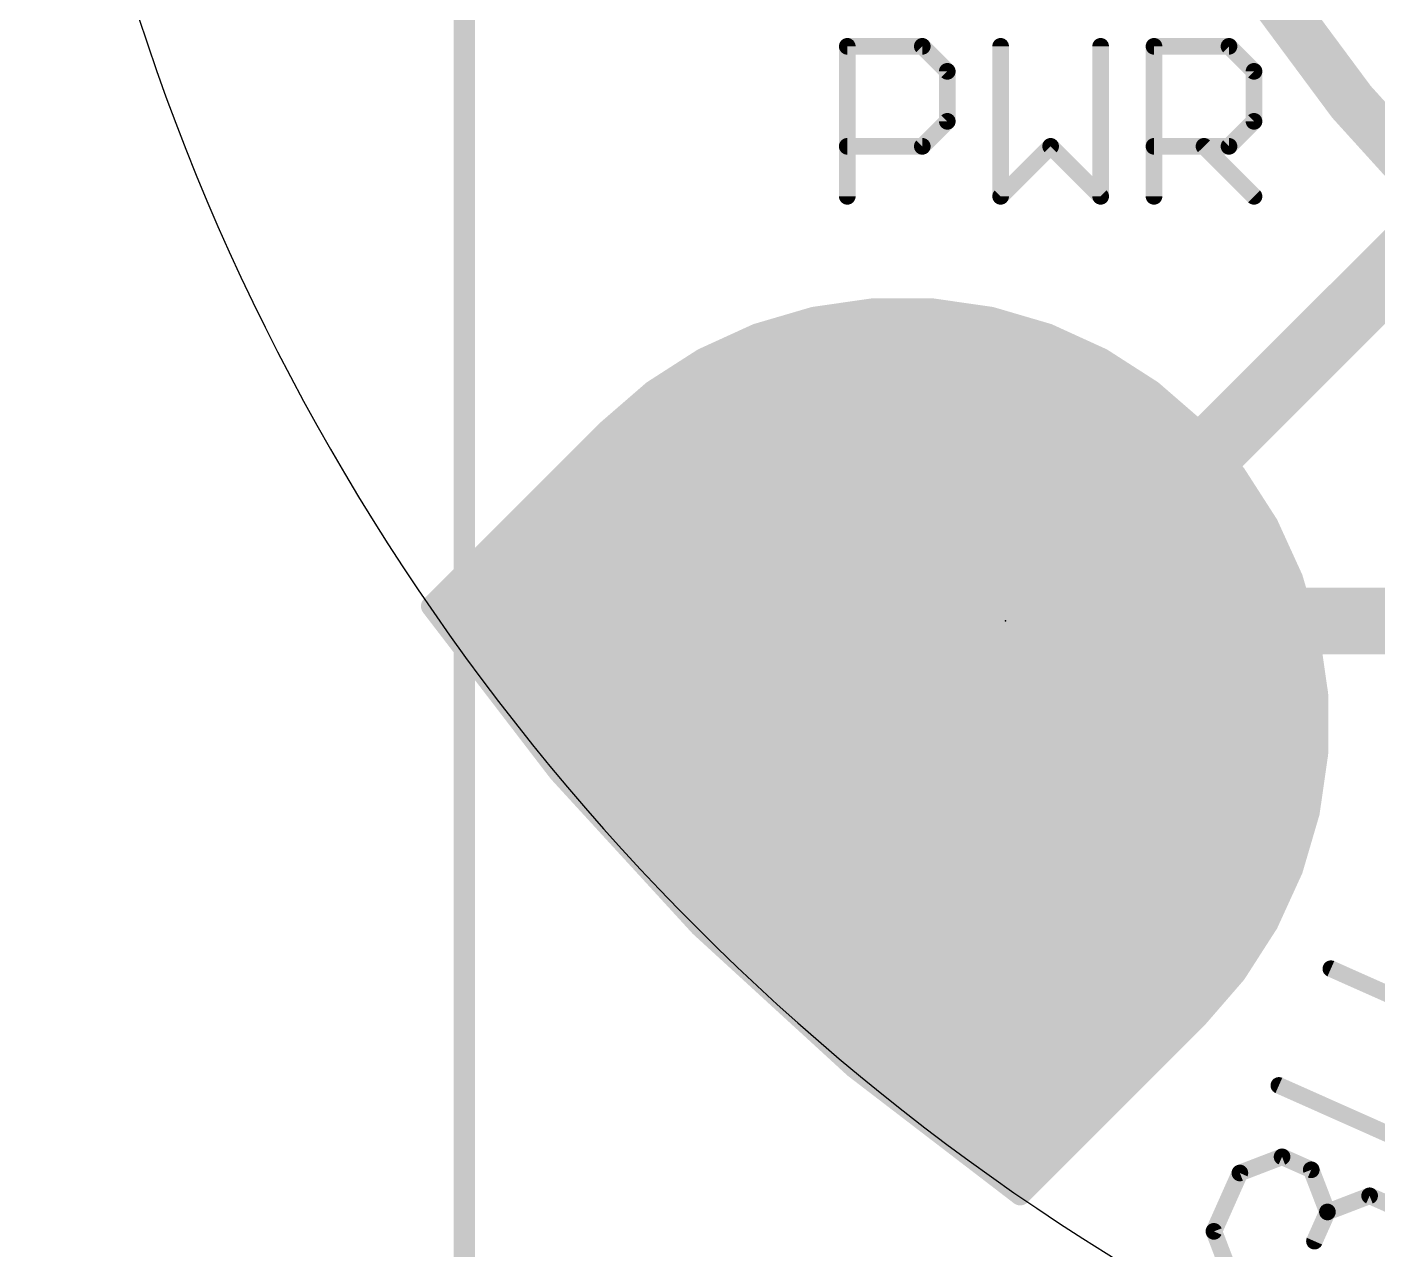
# Model space of a CAD drawing. Extents: x -27.3 to 28.4, y -24.7 to 14.
# Drawn here: x -13.97 to -5.73, y -11.84 to -4.38 of the extents above; entities that cross this region are included whole.
import ezdxf

# ---------------------------------------------------------------- set-up
doc = ezdxf.new("R2010")
doc.units = 0
for name, color, linetype in [('1', 12, 'CONTINUOUS'), ('16', 132, 'CONTINUOUS'), ('17', 110, 'CONTINUOUS'), ('20', 53, 'CONTINUOUS'), ('21', 40, 'CONTINUOUS'), ('23', 53, 'CONTINUOUS'), ('51', 53, 'CONTINUOUS')]:
    doc.layers.add(name, color=color, linetype=linetype)

# ---------------------------------------------------------------- blocks, each defined once
blk = doc.blocks.new('ROUNDP')
at = {"const_width": 0.5}
blk.add_lwpolyline([(0, -0.25, 1), (0, 0.25, 1), (0, -0.25)], format="xyb", dxfattribs=at)

msp = doc.modelspace()

# ---------------------------------------------------------------- linework, layer by layer
at = {"layer": '1'}
for points, const_width in [([(-7.62, 0, 0.4142), (0, -7.62)], 0.3048), ([(-9.1741, -6.1162, 1), (-9.165, -6.1791)], 0.0635), ([(-9.1606, -6.1781, 1), (-9.1785, -6.1172)], 0.0635), ([(-8.8108, -6.0643, 1), (-8.8108, -6.1278)], 0.0635), ([(-8.8063, -6.1275, 1), (-8.8153, -6.0647)], 0.0635), ([(-8.4439, -6.0647, 1), (-8.4529, -6.1275)], 0.0635), ([(-8.4484, -6.1278, 1), (-8.4484, -6.0643)], 0.0635), ([(-8.0808, -6.1172, 1), (-8.0986, -6.1781)], 0.0635), ([(-8.0942, -6.1791, 1), (-8.0852, -6.1162)], 0.0635), ([(-9.4261, -6.1913, 1), (-9.4261, -6.2547)], 0.0635), ([(-7.8331, -6.2547, 1), (-7.8331, -6.1913)], 0.0635), ([(-9.5262, -6.2193, 1), (-9.5083, -6.2802)], 0.0635), ([(-9.5041, -6.2786, 1), (-9.5304, -6.2209)], 0.0635), ([(-7.7288, -6.2209, 1), (-7.7552, -6.2786)], 0.0635), ([(-7.7509, -6.2802, 1), (-7.733, -6.2193)], 0.0635), ([(-9.8601, -6.3714, 1), (-9.8337, -6.4292)], 0.0635), ([(-9.8297, -6.427, 1), (-9.8641, -6.3736)], 0.0635), ([(-9.7367, -6.3183, 1), (-9.7367, -6.3818)], 0.0635), ([(-7.5225, -6.3818, 1), (-7.5225, -6.3183)], 0.0635), ([(-7.3952, -6.3736, 1), (-7.4295, -6.427)], 0.0635), ([(-7.4255, -6.4292, 1), (-7.3991, -6.3714)], 0.0635), ([(-9.9662, -6.4453, 1), (-9.9662, -6.5088)], 0.0635), ([(-7.293, -6.5088, 1), (-7.293, -6.4453)], 0.0635), ([(-10.1607, -6.5723, 1), (-10.1607, -6.6357)], 0.0635), ([(-10.1689, -6.5695, 1), (-10.1346, -6.623)], 0.0635), ([(-10.131, -6.6202, 1), (-10.1726, -6.5722)], 0.0635), ([(-7.0867, -6.5722, 1), (-7.1282, -6.6202)], 0.0635), ([(-7.1246, -6.623, 1), (-7.0903, -6.5695)], 0.0635), ([(-7.0985, -6.6357, 1), (-7.0985, -6.5723)], 0.0635), ([(-10.3073, -6.6993, 1), (-10.3073, -6.7628)], 0.0635), ([(-6.9519, -6.7628, 1), (-6.9519, -6.6993)], 0.0635), ([(-10.4501, -6.8263, 1), (-10.4501, -6.8898)], 0.0635), ([(-10.4465, -6.8096, 1), (-10.4049, -6.8576)], 0.0635), ([(-10.4032, -6.856, 1), (-10.4481, -6.8111)], 0.0635), ([(-6.8096, -6.8128, 1), (-6.8576, -6.8544)], 0.0635), ([(-6.8544, -6.8576, 1), (-6.8128, -6.8096)], 0.0635), ([(-6.8124, -6.8898, 1), (-6.8124, -6.8263)], 0.0635), ([(-10.5771, -6.9533, 1), (-10.5771, -7.0168)], 0.0635), ([(-6.7023, -7.0168, 1), (-6.7023, -6.9533)], 0.0635), ([(-10.7041, -7.0803, 1), (-10.7041, -7.1437)], 0.0635), ([(-6.5695, -7.0903, 1), (-6.623, -7.1246)], 0.0635), ([(-6.6202, -7.1282, 1), (-6.5722, -7.0867)], 0.0635), ([(-6.5933, -7.1437, 1), (-6.5933, -7.0803)], 0.0635), ([(-10.8311, -7.2073, 1), (-10.8311, -7.2708)], 0.0635), ([(-6.5117, -7.2708, 1), (-6.5117, -7.2073)], 0.0635), ([(-10.9581, -7.3343, 1), (-10.9581, -7.3978)], 0.0635), ([(-6.4301, -7.3978, 1), (-6.4301, -7.3343)], 0.0635), ([(-6.3714, -7.3991, 1), (-6.4292, -7.4255)], 0.0635), ([(-6.427, -7.4295, 1), (-6.3736, -7.3952)], 0.0635), ([(-11.0851, -7.4613, 1), (-11.0851, -7.5248)], 0.0635), ([(-6.3635, -7.5248, 1), (-6.3635, -7.4613)], 0.0635), ([(-11.2121, -7.5883, 1), (-11.2121, -7.6517)], 0.0635), ([(-6.3055, -7.6517, 1), (-6.3055, -7.5883)], 0.0635), ([(-11.3391, -7.7153, 1), (-11.3391, -7.7788)], 0.0635), ([(-6.2193, -7.733, 1), (-6.2802, -7.7509)], 0.0635), ([(-6.2786, -7.7552, 1), (-6.2209, -7.7288)], 0.0635), ([(-6.2483, -7.7788, 1), (-6.2483, -7.7153)], 0.0635), ([(-11.4661, -7.8423, 1), (-11.4661, -7.9058)], 0.0635), ([(-7.8578, -7.9292, 1), (-7.7142, -8.0728)], 0.2032), ([(-6.211, -7.9058, 1), (-6.211, -7.8423)], 0.0635), ([(-11.4781, -7.8919, 1), (-11.5285, -7.9305)], 0.0635), ([(-11.5257, -7.8887, 1), (-11.4808, -7.9336)], 0.0635), ([(-8.001, -7.9375, 1), (-8.001, -8.0645)], 0.127), ([(-7.786, -8.0645, 1), (-7.786, -7.9375)], 0.127), ([(-11.4344, -7.9693, 1), (-11.4344, -8.0328)], 0.0635), ([(-6.1737, -8.0328, 1), (-6.1737, -7.9693)], 0.0635), ([(-11.3369, -8.0962, 1), (-11.3369, -8.1598)], 0.0635), ([(-6.1162, -8.0852, 1), (-6.1791, -8.0942)], 0.0635), ([(-6.1781, -8.0986, 1), (-6.1172, -8.0808)], 0.0635), ([(-6.1422, -8.1598, 1), (-6.1422, -8.0962)], 0.0635), ([(-11.2395, -8.2233, 1), (-11.2395, -8.2868)], 0.0635), ([(-6.1239, -8.2868, 1), (-6.1239, -8.2233)], 0.0635), ([(-11.142, -8.3502, 1), (-11.142, -8.4138)], 0.0635), ([(-6.1056, -8.4138, 1), (-6.1056, -8.3502)], 0.0635), ([(-6.0643, -8.4484, 1), (-6.1278, -8.4484)], 0.0635), ([(-11.0446, -8.4772, 1), (-11.0446, -8.5408)], 0.0635), ([(-6.1275, -8.4529, 1), (-6.0647, -8.4439)], 0.0635), ([(-6.0961, -8.5408, 1), (-6.0961, -8.4772)], 0.0635), ([(-10.9471, -8.6043, 1), (-10.9471, -8.6678)], 0.0635), ([(-6.0961, -8.6678, 1), (-6.0961, -8.6043)], 0.0635), ([(-10.8497, -8.7312, 1), (-10.8497, -8.7948)], 0.0635), ([(-6.0961, -8.7948, 1), (-6.0961, -8.7312)], 0.0635), ([(-6.1278, -8.8108, 1), (-6.0643, -8.8108)], 0.0635), ([(-6.0647, -8.8153, 1), (-6.1275, -8.8063)], 0.0635), ([(-10.7522, -8.8582, 1), (-10.7522, -8.9218)], 0.0635), ([(-10.7031, -8.9021, 1), (-10.7499, -8.945)], 0.0635), ([(-10.7517, -8.9429, 1), (-10.7013, -8.9042)], 0.0635), ([(-6.1075, -8.9218, 1), (-6.1075, -8.8582)], 0.0635), ([(-10.6409, -8.9853, 1), (-10.6409, -9.0488)], 0.0635), ([(-6.1257, -9.0488, 1), (-6.1257, -8.9853)], 0.0635), ([(-10.5245, -9.1122, 1), (-10.5245, -9.1758)], 0.0635), ([(-6.1791, -9.165, 1), (-6.1162, -9.1741)], 0.0635), ([(-6.1172, -9.1785, 1), (-6.1781, -9.1606)], 0.0635), ([(-6.144, -9.1758, 1), (-6.144, -9.1122)], 0.0635), ([(-10.4081, -9.2393, 1), (-10.4081, -9.3028)], 0.0635), ([(-6.1775, -9.3028, 1), (-6.1775, -9.2393)], 0.0635), ([(-10.2917, -9.3662, 1), (-10.2917, -9.4298)], 0.0635), ([(-6.2148, -9.4298, 1), (-6.2148, -9.3662)], 0.0635), ([(-10.1754, -9.4932, 1), (-10.1754, -9.5568)], 0.0635), ([(-6.2802, -9.5083, 1), (-6.2193, -9.5262)], 0.0635), ([(-6.2209, -9.5304, 1), (-6.2786, -9.5041)], 0.0635), ([(-6.2533, -9.5568, 1), (-6.2533, -9.4932)], 0.0635), ([(-10.059, -9.6203, 1), (-10.059, -9.6838)], 0.0635), ([(-6.3113, -9.6838, 1), (-6.3113, -9.6203)], 0.0635), ([(-9.9426, -9.7472, 1), (-9.9426, -9.8108)], 0.0635), ([(-6.3693, -9.8108, 1), (-6.3693, -9.7472)], 0.0635), ([(-9.8429, -9.841, 1), (-9.8858, -9.8878)], 0.0635), ([(-6.4292, -9.8337, 1), (-6.3714, -9.8601)], 0.0635), ([(-6.3736, -9.8641, 1), (-6.427, -9.8297)], 0.0635), ([(-9.8878, -9.8858, 1), (-9.841, -9.8429)], 0.0635), ([(-9.819, -9.8742, 1), (-9.819, -9.9378)], 0.0635), ([(-6.4383, -9.9378, 1), (-6.4383, -9.8742)], 0.0635), ([(-9.6804, -10.0013, 1), (-9.6804, -10.0648)], 0.0635), ([(-6.5199, -10.0648, 1), (-6.5199, -10.0013)], 0.0635), ([(-9.5418, -10.1282, 1), (-9.5418, -10.1918)], 0.0635), ([(-6.623, -10.1346, 1), (-6.5695, -10.1689)], 0.0635), ([(-6.5722, -10.1726, 1), (-6.6202, -10.131)], 0.0635), ([(-6.6034, -10.1918, 1), (-6.6034, -10.1282)], 0.0635), ([(-9.4032, -10.2553, 1), (-9.4032, -10.3188)], 0.0635), ([(-6.7134, -10.3188, 1), (-6.7134, -10.2553)], 0.0635), ([(-9.2646, -10.3822, 1), (-9.2646, -10.4458)], 0.0635), ([(-6.8576, -10.4049, 1), (-6.8096, -10.4465)], 0.0635), ([(-6.8111, -10.4481, 1), (-6.856, -10.4032)], 0.0635), ([(-6.8235, -10.4458, 1), (-6.8235, -10.3822)], 0.0635), ([(-9.126, -10.5092, 1), (-9.126, -10.5728)], 0.0635), ([(-6.9489, -10.5728, 1), (-6.9489, -10.5092)], 0.0635), ([(-8.9874, -10.6363, 1), (-8.9874, -10.6998)], 0.0635), ([(-7.0759, -10.6998, 1), (-7.0759, -10.6363)], 0.0635), ([(-8.9042, -10.7013, 1), (-8.9429, -10.7517)], 0.0635), ([(-8.945, -10.7499, 1), (-8.9021, -10.7031)], 0.0635), ([(-8.8343, -10.7632, 1), (-8.8343, -10.8268)], 0.0635), ([(-7.2029, -10.8268, 1), (-7.2029, -10.7632)], 0.0635), ([(-8.6688, -10.8902, 1), (-8.6688, -10.9538)], 0.0635), ([(-7.3299, -10.9538, 1), (-7.3299, -10.8902)], 0.0635), ([(-8.5032, -11.0173, 1), (-8.5032, -11.0808)], 0.0635), ([(-7.4569, -11.0808, 1), (-7.4569, -11.0173)], 0.0635), ([(-8.3377, -11.1442, 1), (-8.3377, -11.2078)], 0.0635), ([(-7.5839, -11.2078, 1), (-7.5839, -11.1442)], 0.0635), ([(-8.1722, -11.2713, 1), (-8.1722, -11.3348)], 0.0635), ([(-7.7109, -11.3348, 1), (-7.7109, -11.2713)], 0.0635), ([(-8.0067, -11.3982, 1), (-8.0067, -11.4618)], 0.0635), ([(-7.8379, -11.4618, 1), (-7.8379, -11.3982)], 0.0635), ([(-7.9336, -11.4808, 1), (-7.8887, -11.5257)], 0.0635), ([(-7.9305, -11.5285, 1), (-7.8919, -11.4781)], 0.0635)]:
    msp.add_lwpolyline(points, format="xyb", dxfattribs=dict(at, const_width=const_width))
for points, const_width in [([(-7.786, -8.001), (-5.08, -5.295)], 0.4064), ([(-9.1695, -6.1477), (-9.5173, -6.2498)], 0.127), ([(-8.8108, -6.0961), (-9.1695, -6.1477)], 0.127), ([(-8.4484, -6.0961), (-8.8108, -6.0961)], 0.127), ([(-8.0897, -6.1477), (-8.4484, -6.0961)], 0.127), ([(-7.742, -6.2498), (-8.0897, -6.1477)], 0.127), ([(-9.4261, -6.223), (-7.8331, -6.223)], 0.127), ([(-9.5173, -6.2498), (-9.8469, -6.4003)], 0.127), ([(-7.4123, -6.4003), (-7.742, -6.2498)], 0.127), ([(-9.8469, -6.4003), (-10.1518, -6.5962)], 0.127), ([(-9.7367, -6.35), (-7.5225, -6.35)], 0.127), ([(-7.1075, -6.5962), (-7.4123, -6.4003)], 0.127), ([(-9.9662, -6.477), (-7.293, -6.477)], 0.127), ([(-10.1518, -6.5962), (-10.4257, -6.8336)], 0.127), ([(-10.1607, -6.604), (-7.0985, -6.604)], 0.127), ([(-6.8336, -6.8336), (-7.1075, -6.5962)], 0.127), ([(-10.3073, -6.731), (-6.9519, -6.731)], 0.127), ([(-10.4257, -6.8336), (-11.5033, -7.9112)], 0.127), ([(-10.4501, -6.858), (-6.8124, -6.858)], 0.127), ([(-6.5962, -7.1075), (-6.8336, -6.8336)], 0.127), ([(-10.5771, -6.985), (-6.7023, -6.985)], 0.127), ([(-10.7041, -7.112), (-6.5933, -7.112)], 0.127), ([(-6.4003, -7.4123), (-6.5962, -7.1075)], 0.127), ([(-10.8311, -7.239), (-6.5117, -7.239)], 0.127), ([(-10.9581, -7.366), (-6.4301, -7.366)], 0.127), ([(-6.2498, -7.742), (-6.4003, -7.4123)], 0.127), ([(-11.0851, -7.493), (-6.3635, -7.493)], 0.127), ([(-11.2121, -7.62), (-6.3055, -7.62)], 0.127), ([(-11.3391, -7.747), (-6.2483, -7.747)], 0.127), ([(-6.1477, -8.0897), (-6.2498, -7.742)], 0.127), ([(-11.4661, -7.874), (-6.211, -7.874)], 0.127), ([(-11.5033, -7.9112), (-10.7265, -8.9236)], 0.127), ([(-8.001, -8.001), (-7.786, -8.001)], 0.254), ([(-11.4344, -8.001), (-6.1737, -8.001)], 0.127), ([(-11.3369, -8.128), (-6.1422, -8.128)], 0.127), ([(-6.0961, -8.4484), (-6.1477, -8.0897)], 0.127), ([(-11.2395, -8.255), (-6.1239, -8.255)], 0.127), ([(-11.142, -8.382), (-6.1056, -8.382)], 0.127), ([(-6.0961, -8.8108), (-6.0961, -8.4484)], 0.127), ([(-11.0446, -8.509), (-6.0961, -8.509)], 0.127), ([(-10.9471, -8.636), (-6.0961, -8.636)], 0.127), ([(-10.8497, -8.763), (-6.0961, -8.763)], 0.127), ([(-6.1477, -9.1695), (-6.0961, -8.8108)], 0.127), ([(-10.7522, -8.89), (-6.1075, -8.89)], 0.127), ([(-10.7265, -8.9236), (-9.8644, -9.8644)], 0.127), ([(-10.6409, -9.017), (-6.1257, -9.017)], 0.127), ([(-10.5245, -9.144), (-6.144, -9.144)], 0.127), ([(-6.2498, -9.5173), (-6.1477, -9.1695)], 0.127), ([(-10.4081, -9.271), (-6.1775, -9.271)], 0.127), ([(-10.2917, -9.398), (-6.2148, -9.398)], 0.127), ([(-10.1754, -9.525), (-6.2533, -9.525)], 0.127), ([(-6.4003, -9.8469), (-6.2498, -9.5173)], 0.127), ([(-10.059, -9.652), (-6.3113, -9.652)], 0.127), ([(-9.9426, -9.779), (-6.3693, -9.779)], 0.127), ([(-9.8644, -9.8644), (-8.9236, -10.7265)], 0.127), ([(-6.5962, -10.1518), (-6.4003, -9.8469)], 0.127), ([(-9.819, -9.906), (-6.4383, -9.906)], 0.127), ([(-9.6804, -10.033), (-6.5199, -10.033)], 0.127), ([(-9.5418, -10.16), (-6.6034, -10.16)], 0.127), ([(-6.8336, -10.4257), (-6.5962, -10.1518)], 0.127), ([(-9.4032, -10.287), (-6.7134, -10.287)], 0.127), ([(-9.2646, -10.414), (-6.8235, -10.414)], 0.127), ([(-7.9112, -11.5033), (-6.8336, -10.4257)], 0.127), ([(-9.126, -10.541), (-6.9489, -10.541)], 0.127), ([(-8.9874, -10.668), (-7.0759, -10.668)], 0.127), ([(-8.9236, -10.7265), (-7.9112, -11.5033)], 0.127), ([(-8.8343, -10.795), (-7.2029, -10.795)], 0.127), ([(-8.6688, -10.922), (-7.3299, -10.922)], 0.127), ([(-8.5032, -11.049), (-7.4569, -11.049)], 0.127), ([(-8.3377, -11.176), (-7.5839, -11.176)], 0.127), ([(-8.1722, -11.303), (-7.7109, -11.303)], 0.127), ([(-8.0067, -11.43), (-7.8379, -11.43)], 0.127)]:
    msp.add_lwpolyline(points, dxfattribs=dict(at, const_width=const_width))
at = {"layer": '16'}
for points, const_width in [([(-7.62, 0, 0.4142), (0, -7.62)], 0.3048), ([(-9.1741, -6.1162, 1), (-9.165, -6.1791)], 0.0635), ([(-9.1606, -6.1781, 1), (-9.1785, -6.1172)], 0.0635), ([(-8.8108, -6.0643, 1), (-8.8108, -6.1278)], 0.0635), ([(-8.8063, -6.1275, 1), (-8.8153, -6.0647)], 0.0635), ([(-8.4439, -6.0647, 1), (-8.4529, -6.1275)], 0.0635), ([(-8.4484, -6.1278, 1), (-8.4484, -6.0643)], 0.0635), ([(-8.0808, -6.1172, 1), (-8.0986, -6.1781)], 0.0635), ([(-8.0942, -6.1791, 1), (-8.0852, -6.1162)], 0.0635), ([(-9.4261, -6.1913, 1), (-9.4261, -6.2547)], 0.0635), ([(-7.8331, -6.2547, 1), (-7.8331, -6.1913)], 0.0635), ([(-9.5262, -6.2193, 1), (-9.5083, -6.2802)], 0.0635), ([(-9.5041, -6.2786, 1), (-9.5304, -6.2209)], 0.0635), ([(-7.7288, -6.2209, 1), (-7.7552, -6.2786)], 0.0635), ([(-7.7509, -6.2802, 1), (-7.733, -6.2193)], 0.0635), ([(-9.8601, -6.3714, 1), (-9.8337, -6.4292)], 0.0635), ([(-9.8297, -6.427, 1), (-9.8641, -6.3736)], 0.0635), ([(-9.7367, -6.3183, 1), (-9.7367, -6.3818)], 0.0635), ([(-7.5225, -6.3818, 1), (-7.5225, -6.3183)], 0.0635), ([(-7.3952, -6.3736, 1), (-7.4295, -6.427)], 0.0635), ([(-7.4255, -6.4292, 1), (-7.3991, -6.3714)], 0.0635), ([(-9.9662, -6.4453, 1), (-9.9662, -6.5088)], 0.0635), ([(-7.293, -6.5088, 1), (-7.293, -6.4453)], 0.0635), ([(-10.1607, -6.5723, 1), (-10.1607, -6.6357)], 0.0635), ([(-10.1689, -6.5695, 1), (-10.1346, -6.623)], 0.0635), ([(-10.131, -6.6202, 1), (-10.1726, -6.5722)], 0.0635), ([(-7.0867, -6.5722, 1), (-7.1282, -6.6202)], 0.0635), ([(-7.1246, -6.623, 1), (-7.0903, -6.5695)], 0.0635), ([(-7.0985, -6.6357, 1), (-7.0985, -6.5723)], 0.0635), ([(-10.3073, -6.6993, 1), (-10.3073, -6.7628)], 0.0635), ([(-6.9519, -6.7628, 1), (-6.9519, -6.6993)], 0.0635), ([(-10.4501, -6.8263, 1), (-10.4501, -6.8898)], 0.0635), ([(-10.4465, -6.8096, 1), (-10.4049, -6.8576)], 0.0635), ([(-10.4032, -6.856, 1), (-10.4481, -6.8111)], 0.0635), ([(-6.8096, -6.8128, 1), (-6.8576, -6.8544)], 0.0635), ([(-6.8544, -6.8576, 1), (-6.8128, -6.8096)], 0.0635), ([(-6.8124, -6.8898, 1), (-6.8124, -6.8263)], 0.0635), ([(-10.5771, -6.9533, 1), (-10.5771, -7.0168)], 0.0635), ([(-6.7023, -7.0168, 1), (-6.7023, -6.9533)], 0.0635), ([(-10.7041, -7.0803, 1), (-10.7041, -7.1437)], 0.0635), ([(-6.5695, -7.0903, 1), (-6.623, -7.1246)], 0.0635), ([(-6.6202, -7.1282, 1), (-6.5722, -7.0867)], 0.0635), ([(-6.5933, -7.1437, 1), (-6.5933, -7.0803)], 0.0635), ([(-10.8311, -7.2073, 1), (-10.8311, -7.2708)], 0.0635), ([(-6.5117, -7.2708, 1), (-6.5117, -7.2073)], 0.0635), ([(-10.9581, -7.3343, 1), (-10.9581, -7.3978)], 0.0635), ([(-6.4301, -7.3978, 1), (-6.4301, -7.3343)], 0.0635), ([(-6.3714, -7.3991, 1), (-6.4292, -7.4255)], 0.0635), ([(-6.427, -7.4295, 1), (-6.3736, -7.3952)], 0.0635), ([(-11.0851, -7.4613, 1), (-11.0851, -7.5248)], 0.0635), ([(-6.3635, -7.5248, 1), (-6.3635, -7.4613)], 0.0635), ([(-11.2121, -7.5883, 1), (-11.2121, -7.6517)], 0.0635), ([(-6.3055, -7.6517, 1), (-6.3055, -7.5883)], 0.0635), ([(-11.3391, -7.7153, 1), (-11.3391, -7.7788)], 0.0635), ([(-6.2193, -7.733, 1), (-6.2802, -7.7509)], 0.0635), ([(-6.2786, -7.7552, 1), (-6.2209, -7.7288)], 0.0635), ([(-6.2483, -7.7788, 1), (-6.2483, -7.7153)], 0.0635), ([(-11.4661, -7.8423, 1), (-11.4661, -7.9058)], 0.0635), ([(-8.001, -7.8994, 1), (-8.001, -8.1026)], 0.2032), ([(-6.211, -7.9058, 1), (-6.211, -7.8423)], 0.0635), ([(-11.4781, -7.8919, 1), (-11.5285, -7.9305)], 0.0635), ([(-11.5257, -7.8887, 1), (-11.4808, -7.9336)], 0.0635), ([(-11.4344, -7.9693, 1), (-11.4344, -8.0328)], 0.0635), ([(-6.1737, -8.0328, 1), (-6.1737, -7.9693)], 0.0635), ([(-11.3369, -8.0962, 1), (-11.3369, -8.1598)], 0.0635), ([(-6.1162, -8.0852, 1), (-6.1791, -8.0942)], 0.0635), ([(-6.1781, -8.0986, 1), (-6.1172, -8.0808)], 0.0635), ([(-6.1422, -8.1598, 1), (-6.1422, -8.0962)], 0.0635), ([(-11.2395, -8.2233, 1), (-11.2395, -8.2868)], 0.0635), ([(-6.1239, -8.2868, 1), (-6.1239, -8.2233)], 0.0635), ([(-11.142, -8.3502, 1), (-11.142, -8.4138)], 0.0635), ([(-6.1056, -8.4138, 1), (-6.1056, -8.3502)], 0.0635), ([(-6.0643, -8.4484, 1), (-6.1278, -8.4484)], 0.0635), ([(-11.0446, -8.4772, 1), (-11.0446, -8.5408)], 0.0635), ([(-6.1275, -8.4529, 1), (-6.0647, -8.4439)], 0.0635), ([(-6.0961, -8.5408, 1), (-6.0961, -8.4772)], 0.0635), ([(-10.9471, -8.6043, 1), (-10.9471, -8.6678)], 0.0635), ([(-6.0961, -8.6678, 1), (-6.0961, -8.6043)], 0.0635), ([(-10.8497, -8.7312, 1), (-10.8497, -8.7948)], 0.0635), ([(-6.0961, -8.7948, 1), (-6.0961, -8.7312)], 0.0635), ([(-6.1278, -8.8108, 1), (-6.0643, -8.8108)], 0.0635), ([(-6.0647, -8.8153, 1), (-6.1275, -8.8063)], 0.0635), ([(-10.7522, -8.8582, 1), (-10.7522, -8.9218)], 0.0635), ([(-10.7031, -8.9021, 1), (-10.7499, -8.945)], 0.0635), ([(-10.7517, -8.9429, 1), (-10.7013, -8.9042)], 0.0635), ([(-6.1075, -8.9218, 1), (-6.1075, -8.8582)], 0.0635), ([(-10.6409, -8.9853, 1), (-10.6409, -9.0488)], 0.0635), ([(-6.1257, -9.0488, 1), (-6.1257, -8.9853)], 0.0635), ([(-10.5245, -9.1122, 1), (-10.5245, -9.1758)], 0.0635), ([(-6.1791, -9.165, 1), (-6.1162, -9.1741)], 0.0635), ([(-6.1172, -9.1785, 1), (-6.1781, -9.1606)], 0.0635), ([(-6.144, -9.1758, 1), (-6.144, -9.1122)], 0.0635), ([(-10.4081, -9.2393, 1), (-10.4081, -9.3028)], 0.0635), ([(-6.1775, -9.3028, 1), (-6.1775, -9.2393)], 0.0635), ([(-10.2917, -9.3662, 1), (-10.2917, -9.4298)], 0.0635), ([(-6.2148, -9.4298, 1), (-6.2148, -9.3662)], 0.0635), ([(-10.1754, -9.4932, 1), (-10.1754, -9.5568)], 0.0635), ([(-6.2802, -9.5083, 1), (-6.2193, -9.5262)], 0.0635), ([(-6.2209, -9.5304, 1), (-6.2786, -9.5041)], 0.0635), ([(-6.2533, -9.5568, 1), (-6.2533, -9.4932)], 0.0635), ([(-10.059, -9.6203, 1), (-10.059, -9.6838)], 0.0635), ([(-6.3113, -9.6838, 1), (-6.3113, -9.6203)], 0.0635), ([(-9.9426, -9.7472, 1), (-9.9426, -9.8108)], 0.0635), ([(-6.3693, -9.8108, 1), (-6.3693, -9.7472)], 0.0635), ([(-9.8429, -9.841, 1), (-9.8858, -9.8878)], 0.0635), ([(-6.4292, -9.8337, 1), (-6.3714, -9.8601)], 0.0635), ([(-6.3736, -9.8641, 1), (-6.427, -9.8297)], 0.0635), ([(-9.8878, -9.8858, 1), (-9.841, -9.8429)], 0.0635), ([(-9.819, -9.8742, 1), (-9.819, -9.9378)], 0.0635), ([(-6.4383, -9.9378, 1), (-6.4383, -9.8742)], 0.0635), ([(-9.6804, -10.0013, 1), (-9.6804, -10.0648)], 0.0635), ([(-6.5199, -10.0648, 1), (-6.5199, -10.0013)], 0.0635), ([(-9.5418, -10.1282, 1), (-9.5418, -10.1918)], 0.0635), ([(-6.623, -10.1346, 1), (-6.5695, -10.1689)], 0.0635), ([(-6.5722, -10.1726, 1), (-6.6202, -10.131)], 0.0635), ([(-6.6034, -10.1918, 1), (-6.6034, -10.1282)], 0.0635), ([(-9.4032, -10.2553, 1), (-9.4032, -10.3188)], 0.0635), ([(-6.7134, -10.3188, 1), (-6.7134, -10.2553)], 0.0635), ([(-9.2646, -10.3822, 1), (-9.2646, -10.4458)], 0.0635), ([(-6.8576, -10.4049, 1), (-6.8096, -10.4465)], 0.0635), ([(-6.8111, -10.4481, 1), (-6.856, -10.4032)], 0.0635), ([(-6.8235, -10.4458, 1), (-6.8235, -10.3822)], 0.0635), ([(-9.126, -10.5092, 1), (-9.126, -10.5728)], 0.0635), ([(-6.9489, -10.5728, 1), (-6.9489, -10.5092)], 0.0635), ([(-8.9874, -10.6363, 1), (-8.9874, -10.6998)], 0.0635), ([(-7.0759, -10.6998, 1), (-7.0759, -10.6363)], 0.0635), ([(-8.9042, -10.7013, 1), (-8.9429, -10.7517)], 0.0635), ([(-8.945, -10.7499, 1), (-8.9021, -10.7031)], 0.0635), ([(-8.8343, -10.7632, 1), (-8.8343, -10.8268)], 0.0635), ([(-7.2029, -10.8268, 1), (-7.2029, -10.7632)], 0.0635), ([(-8.6688, -10.8902, 1), (-8.6688, -10.9538)], 0.0635), ([(-7.3299, -10.9538, 1), (-7.3299, -10.8902)], 0.0635), ([(-8.5032, -11.0173, 1), (-8.5032, -11.0808)], 0.0635), ([(-7.4569, -11.0808, 1), (-7.4569, -11.0173)], 0.0635), ([(-8.3377, -11.1442, 1), (-8.3377, -11.2078)], 0.0635), ([(-7.5839, -11.2078, 1), (-7.5839, -11.1442)], 0.0635), ([(-8.1722, -11.2713, 1), (-8.1722, -11.3348)], 0.0635), ([(-7.7109, -11.3348, 1), (-7.7109, -11.2713)], 0.0635), ([(-8.0067, -11.3982, 1), (-8.0067, -11.4618)], 0.0635), ([(-7.8379, -11.4618, 1), (-7.8379, -11.3982)], 0.0635), ([(-7.9336, -11.4808, 1), (-7.8887, -11.5257)], 0.0635), ([(-7.9305, -11.5285, 1), (-7.8919, -11.4781)], 0.0635)]:
    msp.add_lwpolyline(points, format="xyb", dxfattribs=dict(at, const_width=const_width))
for points, const_width in [([(-9.1695, -6.1477), (-9.5173, -6.2498)], 0.127), ([(-8.8108, -6.0961), (-9.1695, -6.1477)], 0.127), ([(-8.4484, -6.0961), (-8.8108, -6.0961)], 0.127), ([(-8.0897, -6.1477), (-8.4484, -6.0961)], 0.127), ([(-7.742, -6.2498), (-8.0897, -6.1477)], 0.127), ([(-9.4261, -6.223), (-7.8331, -6.223)], 0.127), ([(-9.5173, -6.2498), (-9.8469, -6.4003)], 0.127), ([(-7.4123, -6.4003), (-7.742, -6.2498)], 0.127), ([(-9.8469, -6.4003), (-10.1518, -6.5962)], 0.127), ([(-9.7367, -6.35), (-7.5225, -6.35)], 0.127), ([(-7.1075, -6.5962), (-7.4123, -6.4003)], 0.127), ([(-9.9662, -6.477), (-7.293, -6.477)], 0.127), ([(-10.1518, -6.5962), (-10.4257, -6.8336)], 0.127), ([(-10.1607, -6.604), (-7.0985, -6.604)], 0.127), ([(-6.8336, -6.8336), (-7.1075, -6.5962)], 0.127), ([(-10.3073, -6.731), (-6.9519, -6.731)], 0.127), ([(-10.4257, -6.8336), (-11.5033, -7.9112)], 0.127), ([(-10.4501, -6.858), (-6.8124, -6.858)], 0.127), ([(-6.5962, -7.1075), (-6.8336, -6.8336)], 0.127), ([(-10.5771, -6.985), (-6.7023, -6.985)], 0.127), ([(-10.7041, -7.112), (-6.5933, -7.112)], 0.127), ([(-6.4003, -7.4123), (-6.5962, -7.1075)], 0.127), ([(-10.8311, -7.239), (-6.5117, -7.239)], 0.127), ([(-10.9581, -7.366), (-6.4301, -7.366)], 0.127), ([(-6.2498, -7.742), (-6.4003, -7.4123)], 0.127), ([(-11.0851, -7.493), (-6.3635, -7.493)], 0.127), ([(-11.2121, -7.62), (-6.3055, -7.62)], 0.127), ([(-11.3391, -7.747), (-6.2483, -7.747)], 0.127), ([(-6.1477, -8.0897), (-6.2498, -7.742)], 0.127), ([(-11.4661, -7.874), (-6.211, -7.874)], 0.127), ([(-8.001, -8.001), (2.032, -8.001)], 0.4064), ([(-11.5033, -7.9112), (-10.7265, -8.9236)], 0.127), ([(-11.4344, -8.001), (-6.1737, -8.001)], 0.127), ([(-11.3369, -8.128), (-6.1422, -8.128)], 0.127), ([(-6.0961, -8.4484), (-6.1477, -8.0897)], 0.127), ([(-11.2395, -8.255), (-6.1239, -8.255)], 0.127), ([(-11.142, -8.382), (-6.1056, -8.382)], 0.127), ([(-6.0961, -8.8108), (-6.0961, -8.4484)], 0.127), ([(-11.0446, -8.509), (-6.0961, -8.509)], 0.127), ([(-10.9471, -8.636), (-6.0961, -8.636)], 0.127), ([(-10.8497, -8.763), (-6.0961, -8.763)], 0.127), ([(-6.1477, -9.1695), (-6.0961, -8.8108)], 0.127), ([(-10.7522, -8.89), (-6.1075, -8.89)], 0.127), ([(-10.7265, -8.9236), (-9.8644, -9.8644)], 0.127), ([(-10.6409, -9.017), (-6.1257, -9.017)], 0.127), ([(-10.5245, -9.144), (-6.144, -9.144)], 0.127), ([(-6.2498, -9.5173), (-6.1477, -9.1695)], 0.127), ([(-10.4081, -9.271), (-6.1775, -9.271)], 0.127), ([(-10.2917, -9.398), (-6.2148, -9.398)], 0.127), ([(-10.1754, -9.525), (-6.2533, -9.525)], 0.127), ([(-6.4003, -9.8469), (-6.2498, -9.5173)], 0.127), ([(-10.059, -9.652), (-6.3113, -9.652)], 0.127), ([(-9.9426, -9.779), (-6.3693, -9.779)], 0.127), ([(-9.8644, -9.8644), (-8.9236, -10.7265)], 0.127), ([(-6.5962, -10.1518), (-6.4003, -9.8469)], 0.127), ([(-9.819, -9.906), (-6.4383, -9.906)], 0.127), ([(-9.6804, -10.033), (-6.5199, -10.033)], 0.127), ([(-9.5418, -10.16), (-6.6034, -10.16)], 0.127), ([(-6.8336, -10.4257), (-6.5962, -10.1518)], 0.127), ([(-9.4032, -10.287), (-6.7134, -10.287)], 0.127), ([(-9.2646, -10.414), (-6.8235, -10.414)], 0.127), ([(-7.9112, -11.5033), (-6.8336, -10.4257)], 0.127), ([(-9.126, -10.541), (-6.9489, -10.541)], 0.127), ([(-8.9874, -10.668), (-7.0759, -10.668)], 0.127), ([(-8.9236, -10.7265), (-7.9112, -11.5033)], 0.127), ([(-8.8343, -10.795), (-7.2029, -10.795)], 0.127), ([(-8.6688, -10.922), (-7.3299, -10.922)], 0.127), ([(-8.5032, -11.049), (-7.4569, -11.049)], 0.127), ([(-8.3377, -11.176), (-7.5839, -11.176)], 0.127), ([(-8.1722, -11.303), (-7.7109, -11.303)], 0.127), ([(-8.0067, -11.43), (-7.8379, -11.43)], 0.127)]:
    msp.add_lwpolyline(points, dxfattribs=dict(at, const_width=const_width))
at = {"layer": '20'}
msp.add_arc((0, 0), 13.97, 180, 270, dxfattribs=at)
at = {"layer": '21', "const_width": 0.1016}
for points in [[(-8.9662, -5.4102), (-8.9662, -4.495)], [(-8.9662, -4.495), (-8.5086, -4.495)], [(-8.5086, -4.495), (-8.3561, -4.6475)], [(-8.0307, -4.495), (-8.0307, -5.4102)], [(-7.4206, -5.4102), (-7.4206, -4.495)], [(-7.0952, -5.4102), (-7.0952, -4.495)], [(-7.0952, -4.495), (-6.6376, -4.495)], [(-6.6376, -4.495), (-6.485, -4.6475)], [(-8.3561, -4.6475), (-8.3561, -4.9526)], [(-6.485, -4.6475), (-6.485, -4.9526)], [(-8.3561, -4.9526), (-8.5086, -5.1051)], [(-6.485, -4.9526), (-6.6376, -5.1051)], [(-8.5086, -5.1051), (-8.9662, -5.1051)], [(-8.0307, -5.4102), (-7.7256, -5.1051)], [(-7.7256, -5.1051), (-7.4206, -5.4102)], [(-6.6376, -5.1051), (-7.0952, -5.1051)], [(-6.7901, -5.1051), (-6.485, -5.4102)], [(-5.3041, -10.4399), (-6.0163, -10.1228)], [(-6.3334, -10.835), (-5.6212, -11.1521)], [(-6.5712, -11.3691), (-6.3139, -11.2704)], [(-6.3139, -11.2704), (-6.1359, -11.3496)], [(-6.7298, -11.7252), (-6.5712, -11.3691)], [(-6.1359, -11.3496), (-6.0371, -11.607)], [(-6.0371, -11.607), (-5.7797, -11.5082)], [(-5.7797, -11.5082), (-5.6017, -11.5875)], [(-6.0371, -11.607), (-6.1163, -11.785)], [(-6.631, -11.9826), (-6.7298, -11.7252)]]:
    msp.add_lwpolyline(points, dxfattribs=at)
at = {"layer": '21', "const_width": 0.0508}
for points in [[(-8.9408, -4.495, 1), (-8.9916, -4.495)], [(-8.9662, -4.4696, 1), (-8.9662, -4.5204)], [(-8.4906, -4.4771, 1), (-8.5266, -4.513)], [(-8.5086, -4.5204, 1), (-8.5086, -4.4696)], [(-8.0053, -4.495, 1), (-8.0561, -4.495)], [(-7.3952, -4.495, 1), (-7.446, -4.495)], [(-7.0698, -4.495, 1), (-7.1206, -4.495)], [(-7.0952, -4.4696, 1), (-7.0952, -4.5204)], [(-6.6196, -4.4771, 1), (-6.6555, -4.513)], [(-6.6376, -4.5204, 1), (-6.6376, -4.4696)], [(-8.3307, -4.6475, 1), (-8.3815, -4.6475)], [(-8.374, -4.6655, 1), (-8.3381, -4.6296)], [(-6.4596, -4.6475, 1), (-6.5104, -4.6475)], [(-6.503, -4.6655, 1), (-6.4671, -4.6296)], [(-8.3815, -4.9526, 1), (-8.3307, -4.9526)], [(-8.3381, -4.9706, 1), (-8.374, -4.9346)], [(-6.5104, -4.9526, 1), (-6.4596, -4.9526)], [(-6.4671, -4.9706, 1), (-6.503, -4.9346)], [(-8.9662, -5.0797, 1), (-8.9662, -5.1305)], [(-8.5266, -5.0872, 1), (-8.4906, -5.1231)], [(-8.5086, -5.1305, 1), (-8.5086, -5.0797)], [(-7.7077, -5.0872, 1), (-7.7436, -5.1231)], [(-7.7077, -5.1231, 1), (-7.7436, -5.0872)], [(-7.0952, -5.0797, 1), (-7.0952, -5.1305)], [(-6.7721, -5.0872, 1), (-6.8081, -5.1231)], [(-6.6555, -5.0872, 1), (-6.6196, -5.1231)], [(-6.6376, -5.1305, 1), (-6.6376, -5.0797)], [(-8.9916, -5.4102, 1), (-8.9408, -5.4102)], [(-8.0486, -5.3922, 1), (-8.0127, -5.4282)], [(-8.0561, -5.4102, 1), (-8.0053, -5.4102)], [(-7.446, -5.4102, 1), (-7.3952, -5.4102)], [(-7.4385, -5.4282, 1), (-7.4026, -5.3922)], [(-7.1206, -5.4102, 1), (-7.0698, -5.4102)], [(-6.503, -5.4282, 1), (-6.4671, -5.3922)], [(-6.006, -10.0996, 1), (-6.0266, -10.146)], [(-6.3231, -10.8118, 1), (-6.3437, -10.8582)], [(-6.3036, -11.2472, 1), (-6.3242, -11.2936)], [(-6.3048, -11.2941, 1), (-6.323, -11.2467)], [(-6.5803, -11.3454, 1), (-6.5621, -11.3929)], [(-6.548, -11.3795, 1), (-6.5944, -11.3588)], [(-6.1121, -11.3405, 1), (-6.1596, -11.3587)], [(-6.1462, -11.3728, 1), (-6.1255, -11.3264)], [(-5.7694, -11.485, 1), (-5.7901, -11.5314)], [(-5.7706, -11.5319, 1), (-5.7889, -11.4845)], [(-6.0462, -11.5832, 1), (-6.028, -11.6307)], [(-6.0608, -11.6161, 1), (-6.0134, -11.5979)], [(-6.0139, -11.6173, 1), (-6.0603, -11.5966)], [(-6.7061, -11.7161, 1), (-6.7535, -11.7343)], [(-6.753, -11.7149, 1), (-6.7066, -11.7356)], [(-6.1395, -11.7747, 1), (-6.0931, -11.7953)]]:
    msp.add_lwpolyline(points, format="xyb", dxfattribs=at)
at = {"layer": '23'}
msp.add_point((-8.001, -8.001), dxfattribs=at)
at = {"layer": '51', "const_width": 0.13}
msp.add_lwpolyline([(-11.303, 0), (-11.303, -24.683)], dxfattribs=at)

# ---------------------------------------------------------------- block references
at = {"layer": '17', "xscale": 2.54, "yscale": 2.54, "rotation": 135}
msp.add_blockref('ROUNDP', (-8.001, -8.001), dxfattribs=at)
msp.add_blockref('ROUNDP', (-8.001, -8.001), dxfattribs=at)

doc.saveas('drawing.dxf')
